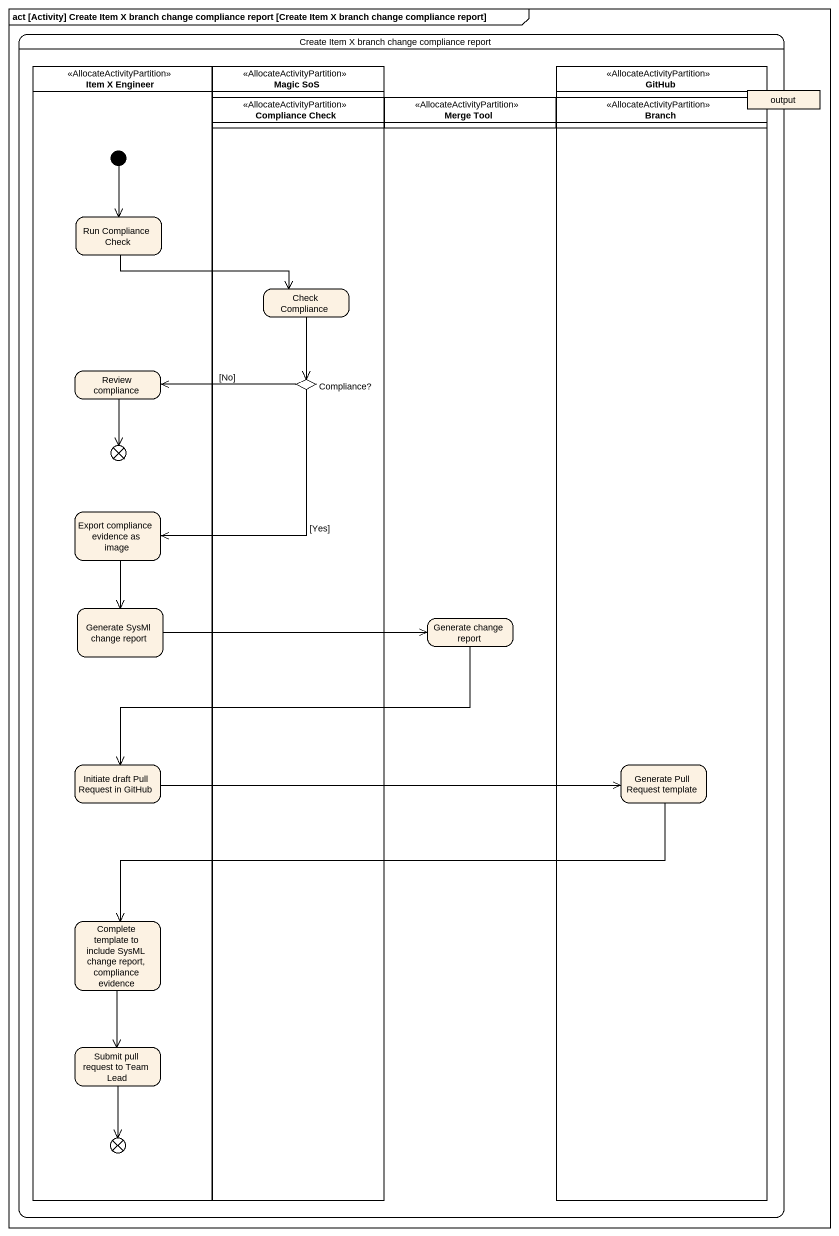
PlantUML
@startuml
mainframe act [Activity] Create Item X branch change compliance report [Create Item X branch change compliance report]
hide empty description
state "Create Item X branch change compliance report" as Create_Item_X_branch_change {
  state "Item X Engineer" as Item_X_Engineer <<AllocateActivityPartition>> {
    state "Run Compliance Check" as Run_Compliance_Check
    state "Review compliance" as Review_compliance
    state flowfinal1 <<end>>
    state "Export compliance evidence as image" as Export_compliance_evidence
    state "Generate SysMl change report" as Generate_SysMl_change_report
    state "Initiate draft Pull Request in GitHub" as Initiate_draft_Pull_Request
    state "Complete template to include SysML change report, compliance evidence" as Complete_template_to
    state "Submit pull request to Team Lead" as Submit_pull_request_to_Team
    state flowfinal2 <<end>>
    [*] --> Run_Compliance_Check
  }
  state "Magic SoS" as Magic_SoS <<AllocateActivityPartition>> {
    state "Compliance Check" as Compliance_Check <<AllocateActivityPartition>>
    state "Check Compliance" as Check_Compliance
    state "Compliance?" as Compliance <<choice>>
  }
  state GitHub <<AllocateActivityPartition>> {
    state Branch <<AllocateActivityPartition>>
    state "Generate Pull Request template" as Generate_Pull_Request
  }
  state "Merge Tool" as Merge_Tool <<AllocateActivityPartition>>
  state output <<object>>
  state "Generate change report" as Generate_change_report
}
Run_Compliance_Check -right-> Check_Compliance
Check_Compliance --> Compliance
Review_compliance --> flowfinal1
Compliance -left-> Review_compliance : [No]
Compliance --> Export_compliance_evidence : [Yes]
Export_compliance_evidence --> Generate_SysMl_change_report
Generate_SysMl_change_report -right-> Generate_change_report
Generate_change_report -left-> Initiate_draft_Pull_Request
Initiate_draft_Pull_Request -right-> Generate_Pull_Request
Generate_Pull_Request -left-> Complete_template_to
Complete_template_to --> Submit_pull_request_to_Team
Submit_pull_request_to_Team --> flowfinal2
@enduml
